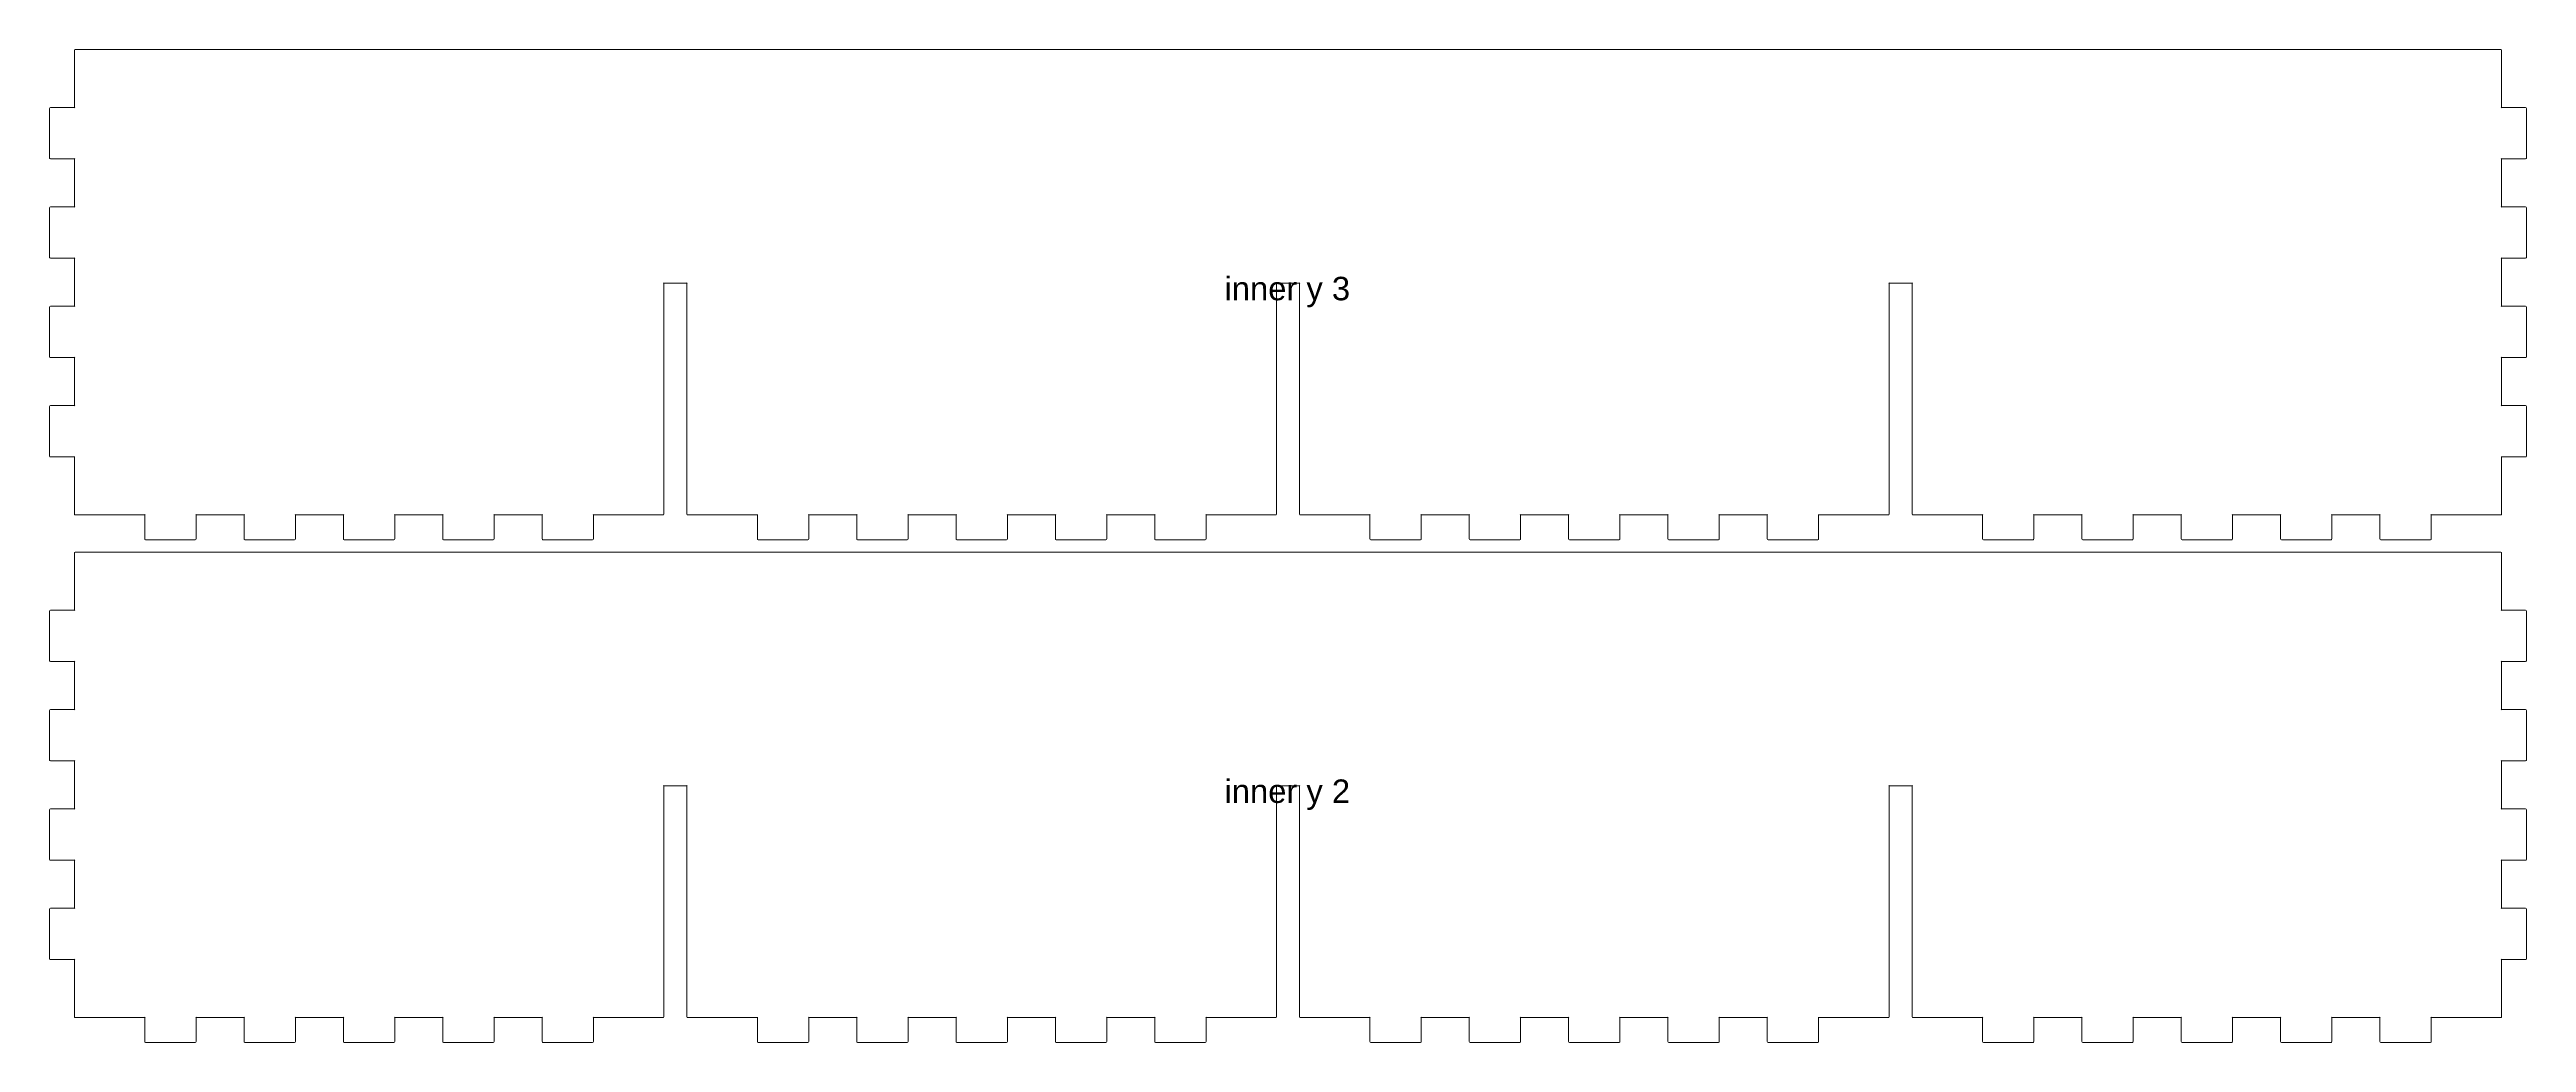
# Model space of a CAD drawing. Header units: millimetres. Extents: x 10 to 734, y 10 to 957.
# Drawn here: x 434.7 to 733.9, y 240.4 to 360.3 of the extents above; entities that cross this region are included whole.
import ezdxf

# ---------------------------------------------------------------- set-up
doc = ezdxf.new("R2010")
doc.units = ezdxf.units.MM
doc.header["$MEASUREMENT"] = 0
doc.layers.add('Layer 1', color=7, linetype='Continuous', lineweight=0)

# ---------------------------------------------------------------- blocks, each defined once
blk = doc.blocks.new('Block_12')
at = {"layer": 'Layer 1', "color": 18, "lineweight": 20, "true_color": 0x000000}
blk.add_open_spline([(437.8, 243.4), (437.8, 243.4), (446.2, 243.4), (446.2, 243.4), (446.3, 243.4), (446.2, 243.5), (446.2, 243.4), (446.2, 243.4), (446.2, 240.5), (446.2, 240.5), (446.2, 240.45), (446.24, 240.4), (446.3, 240.4), (446.3, 240.4), (452.3, 240.4), (452.3, 240.4), (452.35, 240.4), (452.4, 240.45), (452.4, 240.5), (452.4, 240.5), (452.4, 243.4), (452.4, 243.4), (452.4, 243.5), (452.3, 243.4), (452.4, 243.4), (452.4, 243.4), (458.2, 243.4), (458.2, 243.4), (458.3, 243.4), (458.2, 243.5), (458.2, 243.4), (458.2, 243.4), (458.2, 240.5), (458.2, 240.5), (458.2, 240.45), (458.24, 240.4), (458.3, 240.4), (458.3, 240.4), (464.3, 240.4), (464.3, 240.4), (464.35, 240.4), (464.4, 240.45), (464.4, 240.5), (464.4, 240.5), (464.4, 243.4), (464.4, 243.4), (464.4, 243.5), (464.3, 243.4), (464.4, 243.4), (464.4, 243.4), (470.2, 243.4), (470.2, 243.4), (470.3, 243.4), (470.2, 243.5), (470.2, 243.4), (470.2, 243.4), (470.2, 240.5), (470.2, 240.5), (470.2, 240.45), (470.24, 240.4), (470.3, 240.4), (470.3, 240.4), (476.3, 240.4), (476.3, 240.4), (476.35, 240.4), (476.4, 240.45), (476.4, 240.5), (476.4, 240.5), (476.4, 243.4), (476.4, 243.4), (476.4, 243.5), (476.3, 243.4), (476.4, 243.4), (476.4, 243.4), (482.2, 243.4), (482.2, 243.4), (482.3, 243.4), (482.2, 243.5), (482.2, 243.4), (482.2, 243.4), (482.2, 240.5), (482.2, 240.5), (482.2, 240.45), (482.24, 240.4), (482.3, 240.4), (482.3, 240.4), (488.3, 240.4), (488.3, 240.4), (488.35, 240.4), (488.4, 240.45), (488.4, 240.5), (488.4, 240.5), (488.4, 243.4), (488.4, 243.4), (488.4, 243.5), (488.3, 243.4), (488.4, 243.4), (488.4, 243.4), (494.2, 243.4), (494.2, 243.4), (494.3, 243.4), (494.2, 243.5), (494.2, 243.4), (494.2, 243.4), (494.2, 240.5), (494.2, 240.5), (494.2, 240.45), (494.24, 240.4), (494.3, 240.4), (494.3, 240.4), (500.3, 240.4), (500.3, 240.4), (500.35, 240.4), (500.4, 240.45), (500.4, 240.5), (500.4, 240.5), (500.4, 243.4), (500.4, 243.4), (500.4, 243.5), (500.3, 243.4), (500.4, 243.4), (500.4, 243.4), (508.8, 243.4), (508.8, 243.4), (508.85, 243.4), (508.9, 243.45), (508.9, 243.5), (508.9, 243.5), (508.9, 271.4), (508.9, 271.4), (508.9, 271.5), (508.8, 271.4), (508.9, 271.4), (508.9, 271.4), (511.7, 271.4), (511.7, 271.4), (511.8, 271.4), (511.7, 271.5), (511.7, 271.4), (511.7, 271.4), (511.7, 243.5), (511.7, 243.5), (511.7, 243.45), (511.74, 243.4), (511.8, 243.4), (511.8, 243.4), (520.2, 243.4), (520.2, 243.4), (520.3, 243.4), (520.2, 243.5), (520.2, 243.4), (520.2, 243.4), (520.2, 240.5), (520.2, 240.5), (520.2, 240.45), (520.24, 240.4), (520.3, 240.4), (520.3, 240.4), (526.3, 240.4), (526.3, 240.4), (526.35, 240.4), (526.4, 240.45), (526.4, 240.5), (526.4, 240.5), (526.4, 243.4), (526.4, 243.4), (526.4, 243.5), (526.3, 243.4), (526.4, 243.4), (526.4, 243.4), (532.2, 243.4), (532.2, 243.4), (532.3, 243.4), (532.2, 243.5), (532.2, 243.4), (532.2, 243.4), (532.2, 240.5), (532.2, 240.5), (532.2, 240.45), (532.24, 240.4), (532.3, 240.4), (532.3, 240.4), (538.3, 240.4), (538.3, 240.4), (538.35, 240.4), (538.4, 240.45), (538.4, 240.5), (538.4, 240.5), (538.4, 243.4), (538.4, 243.4), (538.4, 243.5), (538.3, 243.4), (538.4, 243.4), (538.4, 243.4), (544.2, 243.4), (544.2, 243.4), (544.3, 243.4), (544.2, 243.5), (544.2, 243.4), (544.2, 243.4), (544.2, 240.5), (544.2, 240.5), (544.2, 240.45), (544.24, 240.4), (544.3, 240.4), (544.3, 240.4), (550.3, 240.4), (550.3, 240.4), (550.35, 240.4), (550.4, 240.45), (550.4, 240.5), (550.4, 240.5), (550.4, 243.4), (550.4, 243.4), (550.4, 243.5), (550.3, 243.4), (550.4, 243.4), (550.4, 243.4), (556.2, 243.4), (556.2, 243.4), (556.3, 243.4), (556.2, 243.5), (556.2, 243.4), (556.2, 243.4), (556.2, 240.5), (556.2, 240.5), (556.2, 240.45), (556.24, 240.4), (556.3, 240.4), (556.3, 240.4), (562.3, 240.4), (562.3, 240.4), (562.35, 240.4), (562.4, 240.45), (562.4, 240.5), (562.4, 240.5), (562.4, 243.4), (562.4, 243.4), (562.4, 243.5), (562.3, 243.4), (562.4, 243.4), (562.4, 243.4), (568.2, 243.4), (568.2, 243.4), (568.3, 243.4), (568.2, 243.5), (568.2, 243.4), (568.2, 243.4), (568.2, 240.5), (568.2, 240.5), (568.2, 240.45), (568.24, 240.4), (568.3, 240.4), (568.3, 240.4), (574.3, 240.4), (574.3, 240.4), (574.35, 240.4), (574.4, 240.45), (574.4, 240.5), (574.4, 240.5), (574.4, 243.4), (574.4, 243.4), (574.4, 243.5), (574.3, 243.4), (574.4, 243.4), (574.4, 243.4), (582.8, 243.4), (582.8, 243.4), (582.85, 243.4), (582.9, 243.45), (582.9, 243.5), (582.9, 243.5), (582.9, 271.4), (582.9, 271.4), (582.9, 271.5), (582.8, 271.4), (582.9, 271.4), (582.9, 271.4), (585.7, 271.4), (585.7, 271.4), (585.8, 271.4), (585.7, 271.5), (585.7, 271.4), (585.7, 271.4), (585.7, 243.5), (585.7, 243.5), (585.7, 243.45), (585.74, 243.4), (585.8, 243.4), (585.8, 243.4), (594.2, 243.4), (594.2, 243.4), (594.3, 243.4), (594.2, 243.5), (594.2, 243.4), (594.2, 243.4), (594.2, 240.5), (594.2, 240.5), (594.2, 240.45), (594.24, 240.4), (594.3, 240.4), (594.3, 240.4), (600.3, 240.4), (600.3, 240.4), (600.35, 240.4), (600.4, 240.45), (600.4, 240.5), (600.4, 240.5), (600.4, 243.4), (600.4, 243.4), (600.4, 243.5), (600.3, 243.4), (600.4, 243.4), (600.4, 243.4), (606.2, 243.4), (606.2, 243.4), (606.3, 243.4), (606.2, 243.5), (606.2, 243.4), (606.2, 243.4), (606.2, 240.5), (606.2, 240.5), (606.2, 240.45), (606.24, 240.4), (606.3, 240.4), (606.3, 240.4), (612.3, 240.4), (612.3, 240.4), (612.35, 240.4), (612.4, 240.45), (612.4, 240.5), (612.4, 240.5), (612.4, 243.4), (612.4, 243.4), (612.4, 243.5), (612.3, 243.4), (612.4, 243.4), (612.4, 243.4), (618.2, 243.4), (618.2, 243.4), (618.3, 243.4), (618.2, 243.5), (618.2, 243.4), (618.2, 243.4), (618.2, 240.5), (618.2, 240.5), (618.2, 240.45), (618.24, 240.4), (618.3, 240.4), (618.3, 240.4), (624.3, 240.4), (624.3, 240.4), (624.35, 240.4), (624.4, 240.45), (624.4, 240.5), (624.4, 240.5), (624.4, 243.4), (624.4, 243.4), (624.4, 243.5), (624.3, 243.4), (624.4, 243.4), (624.4, 243.4), (630.2, 243.4), (630.2, 243.4), (630.3, 243.4), (630.2, 243.5), (630.2, 243.4), (630.2, 243.4), (630.2, 240.5), (630.2, 240.5), (630.2, 240.45), (630.24, 240.4), (630.3, 240.4), (630.3, 240.4), (636.3, 240.4), (636.3, 240.4), (636.35, 240.4), (636.4, 240.45), (636.4, 240.5), (636.4, 240.5), (636.4, 243.4), (636.4, 243.4), (636.4, 243.5), (636.3, 243.4), (636.4, 243.4), (636.4, 243.4), (642.2, 243.4), (642.2, 243.4), (642.3, 243.4), (642.2, 243.5), (642.2, 243.4), (642.2, 243.4), (642.2, 240.5), (642.2, 240.5), (642.2, 240.45), (642.24, 240.4), (642.3, 240.4), (642.3, 240.4), (648.3, 240.4), (648.3, 240.4), (648.35, 240.4), (648.4, 240.45), (648.4, 240.5), (648.4, 240.5), (648.4, 243.4), (648.4, 243.4), (648.4, 243.5), (648.3, 243.4), (648.4, 243.4), (648.4, 243.4), (656.8, 243.4), (656.8, 243.4), (656.85, 243.4), (656.9, 243.45), (656.9, 243.5), (656.9, 243.5), (656.9, 271.4), (656.9, 271.4), (656.9, 271.5), (656.8, 271.4), (656.9, 271.4), (656.9, 271.4), (659.7, 271.4), (659.7, 271.4), (659.8, 271.4), (659.7, 271.5), (659.7, 271.4), (659.7, 271.4), (659.7, 243.5), (659.7, 243.5), (659.7, 243.45), (659.74, 243.4), (659.8, 243.4), (659.8, 243.4), (668.2, 243.4), (668.2, 243.4), (668.3, 243.4), (668.2, 243.5), (668.2, 243.4), (668.2, 243.4), (668.2, 240.5), (668.2, 240.5), (668.2, 240.45), (668.24, 240.4), (668.3, 240.4), (668.3, 240.4), (674.3, 240.4), (674.3, 240.4), (674.35, 240.4), (674.4, 240.45), (674.4, 240.5), (674.4, 240.5), (674.4, 243.4), (674.4, 243.4), (674.4, 243.5), (674.3, 243.4), (674.4, 243.4), (674.4, 243.4), (680.2, 243.4), (680.2, 243.4), (680.3, 243.4), (680.2, 243.5), (680.2, 243.4), (680.2, 243.4), (680.2, 240.5), (680.2, 240.5), (680.2, 240.45), (680.24, 240.4), (680.3, 240.4), (680.3, 240.4), (686.3, 240.4), (686.3, 240.4), (686.35, 240.4), (686.4, 240.45), (686.4, 240.5), (686.4, 240.5), (686.4, 243.4), (686.4, 243.4), (686.4, 243.5), (686.3, 243.4), (686.4, 243.4), (686.4, 243.4), (692.2, 243.4), (692.2, 243.4), (692.3, 243.4), (692.2, 243.5), (692.2, 243.4), (692.2, 243.4), (692.2, 240.5), (692.2, 240.5), (692.2, 240.45), (692.24, 240.4), (692.3, 240.4), (692.3, 240.4), (698.3, 240.4), (698.3, 240.4), (698.35, 240.4), (698.4, 240.45), (698.4, 240.5), (698.4, 240.5), (698.4, 243.4), (698.4, 243.4), (698.4, 243.5), (698.3, 243.4), (698.4, 243.4), (698.4, 243.4), (704.2, 243.4), (704.2, 243.4), (704.3, 243.4), (704.2, 243.5), (704.2, 243.4), (704.2, 243.4), (704.2, 240.5), (704.2, 240.5), (704.2, 240.45), (704.24, 240.4), (704.3, 240.4), (704.3, 240.4), (710.3, 240.4), (710.3, 240.4), (710.35, 240.4), (710.4, 240.45), (710.4, 240.5), (710.4, 240.5), (710.4, 243.4), (710.4, 243.4), (710.4, 243.5), (710.3, 243.4), (710.4, 243.4), (710.4, 243.4), (716.2, 243.4), (716.2, 243.4), (716.3, 243.4), (716.2, 243.5), (716.2, 243.4), (716.2, 243.4), (716.2, 240.5), (716.2, 240.5), (716.2, 240.45), (716.24, 240.4), (716.3, 240.4), (716.3, 240.4), (722.3, 240.4), (722.3, 240.4), (722.35, 240.4), (722.4, 240.45), (722.4, 240.5), (722.4, 240.5), (722.4, 243.4), (722.4, 243.4), (722.4, 243.5), (722.3, 243.4), (722.4, 243.4), (722.4, 243.4), (730.8, 243.4), (730.8, 243.4), (730.85, 243.4), (730.9, 243.45), (730.9, 243.5), (730.9, 243.5), (730.9, 250.4), (730.9, 250.4), (730.9, 250.5), (730.8, 250.4), (730.9, 250.4), (730.9, 250.4), (733.8, 250.4), (733.8, 250.4), (733.85, 250.4), (733.9, 250.45), (733.9, 250.5), (733.9, 250.5), (733.9, 256.5), (733.9, 256.5), (733.9, 256.55), (733.85, 256.6), (733.8, 256.6), (733.8, 256.6), (730.9, 256.6), (730.9, 256.6), (730.8, 256.6), (730.9, 256.5), (730.9, 256.6), (730.9, 256.6), (730.9, 262.4), (730.9, 262.4), (730.9, 262.5), (730.8, 262.4), (730.9, 262.4), (730.9, 262.4), (733.8, 262.4), (733.8, 262.4), (733.85, 262.4), (733.9, 262.45), (733.9, 262.5), (733.9, 262.5), (733.9, 268.5), (733.9, 268.5), (733.9, 268.55), (733.85, 268.6), (733.8, 268.6), (733.8, 268.6), (730.9, 268.6), (730.9, 268.6), (730.8, 268.6), (730.9, 268.5), (730.9, 268.6), (730.9, 268.6), (730.9, 274.4), (730.9, 274.4), (730.9, 274.5), (730.8, 274.4), (730.9, 274.4), (730.9, 274.4), (733.8, 274.4), (733.8, 274.4), (733.85, 274.4), (733.9, 274.45), (733.9, 274.5), (733.9, 274.5), (733.9, 280.5), (733.9, 280.5), (733.9, 280.55), (733.85, 280.6), (733.8, 280.6), (733.8, 280.6), (730.9, 280.6), (730.9, 280.6), (730.8, 280.6), (730.9, 280.5), (730.9, 280.6), (730.9, 280.6), (730.9, 286.4), (730.9, 286.4), (730.9, 286.5), (730.8, 286.4), (730.9, 286.4), (730.9, 286.4), (733.8, 286.4), (733.8, 286.4), (733.85, 286.4), (733.9, 286.45), (733.9, 286.5), (733.9, 286.5), (733.9, 292.5), (733.9, 292.5), (733.9, 292.55), (733.85, 292.6), (733.8, 292.6), (733.8, 292.6), (730.9, 292.6), (730.9, 292.6), (730.8, 292.6), (730.9, 292.5), (730.9, 292.6), (730.9, 292.6), (730.9, 299.5), (730.9, 299.5), (730.9, 299.55), (730.85, 299.6), (730.8, 299.6), (730.8, 299.6), (437.8, 299.6), (437.8, 299.6), (437.74, 299.6), (437.7, 299.55), (437.7, 299.5), (437.7, 299.5), (437.7, 292.6), (437.7, 292.6), (437.7, 292.5), (437.8, 292.6), (437.7, 292.6), (437.7, 292.6), (434.8, 292.6), (434.8, 292.6), (434.74, 292.6), (434.7, 292.55), (434.7, 292.5), (434.7, 292.5), (434.7, 286.5), (434.7, 286.5), (434.7, 286.45), (434.74, 286.4), (434.8, 286.4), (434.8, 286.4), (437.7, 286.4), (437.7, 286.4), (437.8, 286.4), (437.7, 286.5), (437.7, 286.4), (437.7, 286.4), (437.7, 280.6), (437.7, 280.6), (437.7, 280.5), (437.8, 280.6), (437.7, 280.6), (437.7, 280.6), (434.8, 280.6), (434.8, 280.6), (434.74, 280.6), (434.7, 280.55), (434.7, 280.5), (434.7, 280.5), (434.7, 274.5), (434.7, 274.5), (434.7, 274.45), (434.74, 274.4), (434.8, 274.4), (434.8, 274.4), (437.7, 274.4), (437.7, 274.4), (437.8, 274.4), (437.7, 274.5), (437.7, 274.4), (437.7, 274.4), (437.7, 268.6), (437.7, 268.6), (437.7, 268.5), (437.8, 268.6), (437.7, 268.6), (437.7, 268.6), (434.8, 268.6), (434.8, 268.6), (434.74, 268.6), (434.7, 268.55), (434.7, 268.5), (434.7, 268.5), (434.7, 262.5), (434.7, 262.5), (434.7, 262.45), (434.74, 262.4), (434.8, 262.4), (434.8, 262.4), (437.7, 262.4), (437.7, 262.4), (437.8, 262.4), (437.7, 262.5), (437.7, 262.4), (437.7, 262.4), (437.7, 256.6), (437.7, 256.6), (437.7, 256.5), (437.8, 256.6), (437.7, 256.6), (437.7, 256.6), (434.8, 256.6), (434.8, 256.6), (434.74, 256.6), (434.7, 256.55), (434.7, 256.5), (434.7, 256.5), (434.7, 250.5), (434.7, 250.5), (434.7, 250.45), (434.74, 250.4), (434.8, 250.4), (434.8, 250.4), (437.7, 250.4), (437.7, 250.4), (437.8, 250.4), (437.7, 250.5), (437.7, 250.4), (437.7, 250.4), (437.7, 243.5), (437.7, 243.5), (437.7, 243.45), (437.74, 243.4), (437.8, 243.4)], degree=3, knots=[0, 0, 0, 0, 1, 1, 1, 2, 2, 2, 3, 3, 3, 4, 4, 4, 5, 5, 5, 6, 6, 6, 7, 7, 7, 8, 8, 8, 9, 9, 9, 10, 10, 10, 11, 11, 11, 12, 12, 12, 13, 13, 13, 14, 14, 14, 15, 15, 15, 16, 16, 16, 17, 17, 17, 18, 18, 18, 19, 19, 19, 20, 20, 20, 21, 21, 21, 22, 22, 22, 23, 23, 23, 24, 24, 24, 25, 25, 25, 26, 26, 26, 27, 27, 27, 28, 28, 28, 29, 29, 29, 30, 30, 30, 31, 31, 31, 32, 32, 32, 33, 33, 33, 34, 34, 34, 35, 35, 35, 36, 36, 36, 37, 37, 37, 38, 38, 38, 39, 39, 39, 40, 40, 40, 41, 41, 41, 42, 42, 42, 43, 43, 43, 44, 44, 44, 45, 45, 45, 46, 46, 46, 47, 47, 47, 48, 48, 48, 49, 49, 49, 50, 50, 50, 51, 51, 51, 52, 52, 52, 53, 53, 53, 54, 54, 54, 55, 55, 55, 56, 56, 56, 57, 57, 57, 58, 58, 58, 59, 59, 59, 60, 60, 60, 61, 61, 61, 62, 62, 62, 63, 63, 63, 64, 64, 64, 65, 65, 65, 66, 66, 66, 67, 67, 67, 68, 68, 68, 69, 69, 69, 70, 70, 70, 71, 71, 71, 72, 72, 72, 73, 73, 73, 74, 74, 74, 75, 75, 75, 76, 76, 76, 77, 77, 77, 78, 78, 78, 79, 79, 79, 80, 80, 80, 81, 81, 81, 82, 82, 82, 83, 83, 83, 84, 84, 84, 85, 85, 85, 86, 86, 86, 87, 87, 87, 88, 88, 88, 89, 89, 89, 90, 90, 90, 91, 91, 91, 92, 92, 92, 93, 93, 93, 94, 94, 94, 95, 95, 95, 96, 96, 96, 97, 97, 97, 98, 98, 98, 99, 99, 99, 100, 100, 100, 101, 101, 101, 102, 102, 102, 103, 103, 103, 104, 104, 104, 105, 105, 105, 106, 106, 106, 107, 107, 107, 108, 108, 108, 109, 109, 109, 110, 110, 110, 111, 111, 111, 112, 112, 112, 113, 113, 113, 114, 114, 114, 115, 115, 115, 116, 116, 116, 117, 117, 117, 118, 118, 118, 119, 119, 119, 120, 120, 120, 121, 121, 121, 122, 122, 122, 123, 123, 123, 124, 124, 124, 125, 125, 125, 126, 126, 126, 127, 127, 127, 128, 128, 128, 129, 129, 129, 130, 130, 130, 131, 131, 131, 132, 132, 132, 133, 133, 133, 134, 134, 134, 135, 135, 135, 136, 136, 136, 137, 137, 137, 138, 138, 138, 139, 139, 139, 140, 140, 140, 141, 141, 141, 142, 142, 142, 143, 143, 143, 144, 144, 144, 145, 145, 145, 146, 146, 146, 147, 147, 147, 148, 148, 148, 149, 149, 149, 150, 150, 150, 151, 151, 151, 152, 152, 152, 153, 153, 153, 154, 154, 154, 155, 155, 155, 156, 156, 156, 157, 157, 157, 158, 158, 158, 159, 159, 159, 160, 160, 160, 161, 161, 161, 162, 162, 162, 163, 163, 163, 164, 164, 164, 165, 165, 165, 166, 166, 166, 167, 167, 167, 168, 168, 168, 169, 169, 169, 170, 170, 170, 171, 171, 171, 172, 172, 172, 173, 173, 173, 174, 174, 174, 175, 175, 175, 176, 176, 176, 177, 177, 177, 178, 178, 178, 179, 179, 179, 180, 180, 180, 181, 181, 181, 182, 182, 182, 183, 183, 183, 184, 184, 184, 185, 185, 185, 186, 186, 186, 187, 187, 187, 188, 188, 188, 189, 189, 189, 190, 190, 190, 191, 191, 191, 192, 192, 192, 193, 193, 193, 194, 194, 194, 195, 195, 195, 196, 196, 196, 197, 197, 197, 198, 198, 198, 199, 199, 199, 200, 200, 200, 201, 201, 201, 202, 202, 202, 203, 203, 203, 204, 204, 204, 205, 205, 205, 206, 206, 206, 207, 207, 207, 208, 208, 208, 209, 209, 209, 210, 210, 210, 211, 211, 211, 212, 212, 212, 213, 213, 213, 214, 214, 214, 215, 215, 215, 216, 216, 216, 217, 217, 217, 218, 218, 218, 219, 219, 219, 220, 220, 220, 221, 221, 221, 222, 222, 222, 223, 223, 223, 224, 224, 224, 225, 225, 225, 226, 226, 226, 227, 227, 227, 228, 228, 228, 229, 229, 229, 230, 230, 230, 231, 231, 231, 232, 232, 232, 233, 233, 233, 234, 234, 234, 235, 235, 235, 236, 236, 236, 237, 237, 237, 238, 238, 238, 239, 239, 239, 240, 240, 240, 241, 241, 241, 242, 242, 242, 243, 243, 243, 244, 244, 244, 245, 245, 245, 246, 246, 246, 247, 247, 247, 248, 248, 248, 249, 249, 249, 250, 250, 250, 251, 251, 251, 252, 252, 252, 253, 253, 253, 254, 254, 254, 255, 255, 255, 256, 256, 256, 256], dxfattribs=at)
at = {"layer": 'Layer 1', "insert": (576.63, 268.47), "char_height": 0.2, "attachment_point": 7}
blk.add_mtext('\\C1;\\c255;\\FArial|b0|i0|c1;\\H2.832000;\\W1.000000;inner y 2', dxfattribs=at)
blk = doc.blocks.new('Block_13')
at = {"layer": 'Layer 1', "color": 18, "lineweight": 20, "true_color": 0x000000}
blk.add_open_spline([(437.8, 304.1), (437.8, 304.1), (446.2, 304.1), (446.2, 304.1), (446.3, 304.1), (446.2, 304.2), (446.2, 304.1), (446.2, 304.1), (446.2, 301.2), (446.2, 301.2), (446.2, 301.15), (446.24, 301.1), (446.3, 301.1), (446.3, 301.1), (452.3, 301.1), (452.3, 301.1), (452.35, 301.1), (452.4, 301.15), (452.4, 301.2), (452.4, 301.2), (452.4, 304.1), (452.4, 304.1), (452.4, 304.2), (452.3, 304.1), (452.4, 304.1), (452.4, 304.1), (458.2, 304.1), (458.2, 304.1), (458.3, 304.1), (458.2, 304.2), (458.2, 304.1), (458.2, 304.1), (458.2, 301.2), (458.2, 301.2), (458.2, 301.15), (458.24, 301.1), (458.3, 301.1), (458.3, 301.1), (464.3, 301.1), (464.3, 301.1), (464.35, 301.1), (464.4, 301.15), (464.4, 301.2), (464.4, 301.2), (464.4, 304.1), (464.4, 304.1), (464.4, 304.2), (464.3, 304.1), (464.4, 304.1), (464.4, 304.1), (470.2, 304.1), (470.2, 304.1), (470.3, 304.1), (470.2, 304.2), (470.2, 304.1), (470.2, 304.1), (470.2, 301.2), (470.2, 301.2), (470.2, 301.15), (470.24, 301.1), (470.3, 301.1), (470.3, 301.1), (476.3, 301.1), (476.3, 301.1), (476.35, 301.1), (476.4, 301.15), (476.4, 301.2), (476.4, 301.2), (476.4, 304.1), (476.4, 304.1), (476.4, 304.2), (476.3, 304.1), (476.4, 304.1), (476.4, 304.1), (482.2, 304.1), (482.2, 304.1), (482.3, 304.1), (482.2, 304.2), (482.2, 304.1), (482.2, 304.1), (482.2, 301.2), (482.2, 301.2), (482.2, 301.15), (482.24, 301.1), (482.3, 301.1), (482.3, 301.1), (488.3, 301.1), (488.3, 301.1), (488.35, 301.1), (488.4, 301.15), (488.4, 301.2), (488.4, 301.2), (488.4, 304.1), (488.4, 304.1), (488.4, 304.2), (488.3, 304.1), (488.4, 304.1), (488.4, 304.1), (494.2, 304.1), (494.2, 304.1), (494.3, 304.1), (494.2, 304.2), (494.2, 304.1), (494.2, 304.1), (494.2, 301.2), (494.2, 301.2), (494.2, 301.15), (494.24, 301.1), (494.3, 301.1), (494.3, 301.1), (500.3, 301.1), (500.3, 301.1), (500.35, 301.1), (500.4, 301.15), (500.4, 301.2), (500.4, 301.2), (500.4, 304.1), (500.4, 304.1), (500.4, 304.2), (500.3, 304.1), (500.4, 304.1), (500.4, 304.1), (508.8, 304.1), (508.8, 304.1), (508.85, 304.1), (508.9, 304.15), (508.9, 304.2), (508.9, 304.2), (508.9, 332.1), (508.9, 332.1), (508.9, 332.2), (508.8, 332.1), (508.9, 332.1), (508.9, 332.1), (511.7, 332.1), (511.7, 332.1), (511.8, 332.1), (511.7, 332.2), (511.7, 332.1), (511.7, 332.1), (511.7, 304.2), (511.7, 304.2), (511.7, 304.15), (511.74, 304.1), (511.8, 304.1), (511.8, 304.1), (520.2, 304.1), (520.2, 304.1), (520.3, 304.1), (520.2, 304.2), (520.2, 304.1), (520.2, 304.1), (520.2, 301.2), (520.2, 301.2), (520.2, 301.15), (520.24, 301.1), (520.3, 301.1), (520.3, 301.1), (526.3, 301.1), (526.3, 301.1), (526.35, 301.1), (526.4, 301.15), (526.4, 301.2), (526.4, 301.2), (526.4, 304.1), (526.4, 304.1), (526.4, 304.2), (526.3, 304.1), (526.4, 304.1), (526.4, 304.1), (532.2, 304.1), (532.2, 304.1), (532.3, 304.1), (532.2, 304.2), (532.2, 304.1), (532.2, 304.1), (532.2, 301.2), (532.2, 301.2), (532.2, 301.15), (532.24, 301.1), (532.3, 301.1), (532.3, 301.1), (538.3, 301.1), (538.3, 301.1), (538.35, 301.1), (538.4, 301.15), (538.4, 301.2), (538.4, 301.2), (538.4, 304.1), (538.4, 304.1), (538.4, 304.2), (538.3, 304.1), (538.4, 304.1), (538.4, 304.1), (544.2, 304.1), (544.2, 304.1), (544.3, 304.1), (544.2, 304.2), (544.2, 304.1), (544.2, 304.1), (544.2, 301.2), (544.2, 301.2), (544.2, 301.15), (544.24, 301.1), (544.3, 301.1), (544.3, 301.1), (550.3, 301.1), (550.3, 301.1), (550.35, 301.1), (550.4, 301.15), (550.4, 301.2), (550.4, 301.2), (550.4, 304.1), (550.4, 304.1), (550.4, 304.2), (550.3, 304.1), (550.4, 304.1), (550.4, 304.1), (556.2, 304.1), (556.2, 304.1), (556.3, 304.1), (556.2, 304.2), (556.2, 304.1), (556.2, 304.1), (556.2, 301.2), (556.2, 301.2), (556.2, 301.15), (556.24, 301.1), (556.3, 301.1), (556.3, 301.1), (562.3, 301.1), (562.3, 301.1), (562.35, 301.1), (562.4, 301.15), (562.4, 301.2), (562.4, 301.2), (562.4, 304.1), (562.4, 304.1), (562.4, 304.2), (562.3, 304.1), (562.4, 304.1), (562.4, 304.1), (568.2, 304.1), (568.2, 304.1), (568.3, 304.1), (568.2, 304.2), (568.2, 304.1), (568.2, 304.1), (568.2, 301.2), (568.2, 301.2), (568.2, 301.15), (568.24, 301.1), (568.3, 301.1), (568.3, 301.1), (574.3, 301.1), (574.3, 301.1), (574.35, 301.1), (574.4, 301.15), (574.4, 301.2), (574.4, 301.2), (574.4, 304.1), (574.4, 304.1), (574.4, 304.2), (574.3, 304.1), (574.4, 304.1), (574.4, 304.1), (582.8, 304.1), (582.8, 304.1), (582.85, 304.1), (582.9, 304.15), (582.9, 304.2), (582.9, 304.2), (582.9, 332.1), (582.9, 332.1), (582.9, 332.2), (582.8, 332.1), (582.9, 332.1), (582.9, 332.1), (585.7, 332.1), (585.7, 332.1), (585.8, 332.1), (585.7, 332.2), (585.7, 332.1), (585.7, 332.1), (585.7, 304.2), (585.7, 304.2), (585.7, 304.15), (585.74, 304.1), (585.8, 304.1), (585.8, 304.1), (594.2, 304.1), (594.2, 304.1), (594.3, 304.1), (594.2, 304.2), (594.2, 304.1), (594.2, 304.1), (594.2, 301.2), (594.2, 301.2), (594.2, 301.15), (594.24, 301.1), (594.3, 301.1), (594.3, 301.1), (600.3, 301.1), (600.3, 301.1), (600.35, 301.1), (600.4, 301.15), (600.4, 301.2), (600.4, 301.2), (600.4, 304.1), (600.4, 304.1), (600.4, 304.2), (600.3, 304.1), (600.4, 304.1), (600.4, 304.1), (606.2, 304.1), (606.2, 304.1), (606.3, 304.1), (606.2, 304.2), (606.2, 304.1), (606.2, 304.1), (606.2, 301.2), (606.2, 301.2), (606.2, 301.15), (606.24, 301.1), (606.3, 301.1), (606.3, 301.1), (612.3, 301.1), (612.3, 301.1), (612.35, 301.1), (612.4, 301.15), (612.4, 301.2), (612.4, 301.2), (612.4, 304.1), (612.4, 304.1), (612.4, 304.2), (612.3, 304.1), (612.4, 304.1), (612.4, 304.1), (618.2, 304.1), (618.2, 304.1), (618.3, 304.1), (618.2, 304.2), (618.2, 304.1), (618.2, 304.1), (618.2, 301.2), (618.2, 301.2), (618.2, 301.15), (618.24, 301.1), (618.3, 301.1), (618.3, 301.1), (624.3, 301.1), (624.3, 301.1), (624.35, 301.1), (624.4, 301.15), (624.4, 301.2), (624.4, 301.2), (624.4, 304.1), (624.4, 304.1), (624.4, 304.2), (624.3, 304.1), (624.4, 304.1), (624.4, 304.1), (630.2, 304.1), (630.2, 304.1), (630.3, 304.1), (630.2, 304.2), (630.2, 304.1), (630.2, 304.1), (630.2, 301.2), (630.2, 301.2), (630.2, 301.15), (630.24, 301.1), (630.3, 301.1), (630.3, 301.1), (636.3, 301.1), (636.3, 301.1), (636.35, 301.1), (636.4, 301.15), (636.4, 301.2), (636.4, 301.2), (636.4, 304.1), (636.4, 304.1), (636.4, 304.2), (636.3, 304.1), (636.4, 304.1), (636.4, 304.1), (642.2, 304.1), (642.2, 304.1), (642.3, 304.1), (642.2, 304.2), (642.2, 304.1), (642.2, 304.1), (642.2, 301.2), (642.2, 301.2), (642.2, 301.15), (642.24, 301.1), (642.3, 301.1), (642.3, 301.1), (648.3, 301.1), (648.3, 301.1), (648.35, 301.1), (648.4, 301.15), (648.4, 301.2), (648.4, 301.2), (648.4, 304.1), (648.4, 304.1), (648.4, 304.2), (648.3, 304.1), (648.4, 304.1), (648.4, 304.1), (656.8, 304.1), (656.8, 304.1), (656.85, 304.1), (656.9, 304.15), (656.9, 304.2), (656.9, 304.2), (656.9, 332.1), (656.9, 332.1), (656.9, 332.2), (656.8, 332.1), (656.9, 332.1), (656.9, 332.1), (659.7, 332.1), (659.7, 332.1), (659.8, 332.1), (659.7, 332.2), (659.7, 332.1), (659.7, 332.1), (659.7, 304.2), (659.7, 304.2), (659.7, 304.15), (659.74, 304.1), (659.8, 304.1), (659.8, 304.1), (668.2, 304.1), (668.2, 304.1), (668.3, 304.1), (668.2, 304.2), (668.2, 304.1), (668.2, 304.1), (668.2, 301.2), (668.2, 301.2), (668.2, 301.15), (668.24, 301.1), (668.3, 301.1), (668.3, 301.1), (674.3, 301.1), (674.3, 301.1), (674.35, 301.1), (674.4, 301.15), (674.4, 301.2), (674.4, 301.2), (674.4, 304.1), (674.4, 304.1), (674.4, 304.2), (674.3, 304.1), (674.4, 304.1), (674.4, 304.1), (680.2, 304.1), (680.2, 304.1), (680.3, 304.1), (680.2, 304.2), (680.2, 304.1), (680.2, 304.1), (680.2, 301.2), (680.2, 301.2), (680.2, 301.15), (680.24, 301.1), (680.3, 301.1), (680.3, 301.1), (686.3, 301.1), (686.3, 301.1), (686.35, 301.1), (686.4, 301.15), (686.4, 301.2), (686.4, 301.2), (686.4, 304.1), (686.4, 304.1), (686.4, 304.2), (686.3, 304.1), (686.4, 304.1), (686.4, 304.1), (692.2, 304.1), (692.2, 304.1), (692.3, 304.1), (692.2, 304.2), (692.2, 304.1), (692.2, 304.1), (692.2, 301.2), (692.2, 301.2), (692.2, 301.15), (692.24, 301.1), (692.3, 301.1), (692.3, 301.1), (698.3, 301.1), (698.3, 301.1), (698.35, 301.1), (698.4, 301.15), (698.4, 301.2), (698.4, 301.2), (698.4, 304.1), (698.4, 304.1), (698.4, 304.2), (698.3, 304.1), (698.4, 304.1), (698.4, 304.1), (704.2, 304.1), (704.2, 304.1), (704.3, 304.1), (704.2, 304.2), (704.2, 304.1), (704.2, 304.1), (704.2, 301.2), (704.2, 301.2), (704.2, 301.15), (704.24, 301.1), (704.3, 301.1), (704.3, 301.1), (710.3, 301.1), (710.3, 301.1), (710.35, 301.1), (710.4, 301.15), (710.4, 301.2), (710.4, 301.2), (710.4, 304.1), (710.4, 304.1), (710.4, 304.2), (710.3, 304.1), (710.4, 304.1), (710.4, 304.1), (716.2, 304.1), (716.2, 304.1), (716.3, 304.1), (716.2, 304.2), (716.2, 304.1), (716.2, 304.1), (716.2, 301.2), (716.2, 301.2), (716.2, 301.15), (716.24, 301.1), (716.3, 301.1), (716.3, 301.1), (722.3, 301.1), (722.3, 301.1), (722.35, 301.1), (722.4, 301.15), (722.4, 301.2), (722.4, 301.2), (722.4, 304.1), (722.4, 304.1), (722.4, 304.2), (722.3, 304.1), (722.4, 304.1), (722.4, 304.1), (730.8, 304.1), (730.8, 304.1), (730.85, 304.1), (730.9, 304.15), (730.9, 304.2), (730.9, 304.2), (730.9, 311.1), (730.9, 311.1), (730.9, 311.2), (730.8, 311.1), (730.9, 311.1), (730.9, 311.1), (733.8, 311.1), (733.8, 311.1), (733.85, 311.1), (733.9, 311.15), (733.9, 311.2), (733.9, 311.2), (733.9, 317.2), (733.9, 317.2), (733.9, 317.26), (733.85, 317.3), (733.8, 317.3), (733.8, 317.3), (730.9, 317.3), (730.9, 317.3), (730.8, 317.3), (730.9, 317.2), (730.9, 317.3), (730.9, 317.3), (730.9, 323.1), (730.9, 323.1), (730.9, 323.2), (730.8, 323.1), (730.9, 323.1), (730.9, 323.1), (733.8, 323.1), (733.8, 323.1), (733.85, 323.1), (733.9, 323.15), (733.9, 323.2), (733.9, 323.2), (733.9, 329.2), (733.9, 329.2), (733.9, 329.26), (733.85, 329.3), (733.8, 329.3), (733.8, 329.3), (730.9, 329.3), (730.9, 329.3), (730.8, 329.3), (730.9, 329.2), (730.9, 329.3), (730.9, 329.3), (730.9, 335.1), (730.9, 335.1), (730.9, 335.2), (730.8, 335.1), (730.9, 335.1), (730.9, 335.1), (733.8, 335.1), (733.8, 335.1), (733.85, 335.1), (733.9, 335.15), (733.9, 335.2), (733.9, 335.2), (733.9, 341.2), (733.9, 341.2), (733.9, 341.26), (733.85, 341.3), (733.8, 341.3), (733.8, 341.3), (730.9, 341.3), (730.9, 341.3), (730.8, 341.3), (730.9, 341.2), (730.9, 341.3), (730.9, 341.3), (730.9, 347.1), (730.9, 347.1), (730.9, 347.2), (730.8, 347.1), (730.9, 347.1), (730.9, 347.1), (733.8, 347.1), (733.8, 347.1), (733.85, 347.1), (733.9, 347.15), (733.9, 347.2), (733.9, 347.2), (733.9, 353.2), (733.9, 353.2), (733.9, 353.26), (733.85, 353.3), (733.8, 353.3), (733.8, 353.3), (730.9, 353.3), (730.9, 353.3), (730.8, 353.3), (730.9, 353.2), (730.9, 353.3), (730.9, 353.3), (730.9, 360.2), (730.9, 360.2), (730.9, 360.25), (730.85, 360.3), (730.8, 360.3), (730.8, 360.3), (437.8, 360.3), (437.8, 360.3), (437.74, 360.3), (437.7, 360.25), (437.7, 360.2), (437.7, 360.2), (437.7, 353.3), (437.7, 353.3), (437.7, 353.2), (437.8, 353.3), (437.7, 353.3), (437.7, 353.3), (434.8, 353.3), (434.8, 353.3), (434.74, 353.3), (434.7, 353.26), (434.7, 353.2), (434.7, 353.2), (434.7, 347.2), (434.7, 347.2), (434.7, 347.15), (434.74, 347.1), (434.8, 347.1), (434.8, 347.1), (437.7, 347.1), (437.7, 347.1), (437.8, 347.1), (437.7, 347.2), (437.7, 347.1), (437.7, 347.1), (437.7, 341.3), (437.7, 341.3), (437.7, 341.2), (437.8, 341.3), (437.7, 341.3), (437.7, 341.3), (434.8, 341.3), (434.8, 341.3), (434.74, 341.3), (434.7, 341.26), (434.7, 341.2), (434.7, 341.2), (434.7, 335.2), (434.7, 335.2), (434.7, 335.15), (434.74, 335.1), (434.8, 335.1), (434.8, 335.1), (437.7, 335.1), (437.7, 335.1), (437.8, 335.1), (437.7, 335.2), (437.7, 335.1), (437.7, 335.1), (437.7, 329.3), (437.7, 329.3), (437.7, 329.2), (437.8, 329.3), (437.7, 329.3), (437.7, 329.3), (434.8, 329.3), (434.8, 329.3), (434.74, 329.3), (434.7, 329.26), (434.7, 329.2), (434.7, 329.2), (434.7, 323.2), (434.7, 323.2), (434.7, 323.15), (434.74, 323.1), (434.8, 323.1), (434.8, 323.1), (437.7, 323.1), (437.7, 323.1), (437.8, 323.1), (437.7, 323.2), (437.7, 323.1), (437.7, 323.1), (437.7, 317.3), (437.7, 317.3), (437.7, 317.2), (437.8, 317.3), (437.7, 317.3), (437.7, 317.3), (434.8, 317.3), (434.8, 317.3), (434.74, 317.3), (434.7, 317.26), (434.7, 317.2), (434.7, 317.2), (434.7, 311.2), (434.7, 311.2), (434.7, 311.15), (434.74, 311.1), (434.8, 311.1), (434.8, 311.1), (437.7, 311.1), (437.7, 311.1), (437.8, 311.1), (437.7, 311.2), (437.7, 311.1), (437.7, 311.1), (437.7, 304.2), (437.7, 304.2), (437.7, 304.15), (437.74, 304.1), (437.8, 304.1)], degree=3, knots=[0, 0, 0, 0, 1, 1, 1, 2, 2, 2, 3, 3, 3, 4, 4, 4, 5, 5, 5, 6, 6, 6, 7, 7, 7, 8, 8, 8, 9, 9, 9, 10, 10, 10, 11, 11, 11, 12, 12, 12, 13, 13, 13, 14, 14, 14, 15, 15, 15, 16, 16, 16, 17, 17, 17, 18, 18, 18, 19, 19, 19, 20, 20, 20, 21, 21, 21, 22, 22, 22, 23, 23, 23, 24, 24, 24, 25, 25, 25, 26, 26, 26, 27, 27, 27, 28, 28, 28, 29, 29, 29, 30, 30, 30, 31, 31, 31, 32, 32, 32, 33, 33, 33, 34, 34, 34, 35, 35, 35, 36, 36, 36, 37, 37, 37, 38, 38, 38, 39, 39, 39, 40, 40, 40, 41, 41, 41, 42, 42, 42, 43, 43, 43, 44, 44, 44, 45, 45, 45, 46, 46, 46, 47, 47, 47, 48, 48, 48, 49, 49, 49, 50, 50, 50, 51, 51, 51, 52, 52, 52, 53, 53, 53, 54, 54, 54, 55, 55, 55, 56, 56, 56, 57, 57, 57, 58, 58, 58, 59, 59, 59, 60, 60, 60, 61, 61, 61, 62, 62, 62, 63, 63, 63, 64, 64, 64, 65, 65, 65, 66, 66, 66, 67, 67, 67, 68, 68, 68, 69, 69, 69, 70, 70, 70, 71, 71, 71, 72, 72, 72, 73, 73, 73, 74, 74, 74, 75, 75, 75, 76, 76, 76, 77, 77, 77, 78, 78, 78, 79, 79, 79, 80, 80, 80, 81, 81, 81, 82, 82, 82, 83, 83, 83, 84, 84, 84, 85, 85, 85, 86, 86, 86, 87, 87, 87, 88, 88, 88, 89, 89, 89, 90, 90, 90, 91, 91, 91, 92, 92, 92, 93, 93, 93, 94, 94, 94, 95, 95, 95, 96, 96, 96, 97, 97, 97, 98, 98, 98, 99, 99, 99, 100, 100, 100, 101, 101, 101, 102, 102, 102, 103, 103, 103, 104, 104, 104, 105, 105, 105, 106, 106, 106, 107, 107, 107, 108, 108, 108, 109, 109, 109, 110, 110, 110, 111, 111, 111, 112, 112, 112, 113, 113, 113, 114, 114, 114, 115, 115, 115, 116, 116, 116, 117, 117, 117, 118, 118, 118, 119, 119, 119, 120, 120, 120, 121, 121, 121, 122, 122, 122, 123, 123, 123, 124, 124, 124, 125, 125, 125, 126, 126, 126, 127, 127, 127, 128, 128, 128, 129, 129, 129, 130, 130, 130, 131, 131, 131, 132, 132, 132, 133, 133, 133, 134, 134, 134, 135, 135, 135, 136, 136, 136, 137, 137, 137, 138, 138, 138, 139, 139, 139, 140, 140, 140, 141, 141, 141, 142, 142, 142, 143, 143, 143, 144, 144, 144, 145, 145, 145, 146, 146, 146, 147, 147, 147, 148, 148, 148, 149, 149, 149, 150, 150, 150, 151, 151, 151, 152, 152, 152, 153, 153, 153, 154, 154, 154, 155, 155, 155, 156, 156, 156, 157, 157, 157, 158, 158, 158, 159, 159, 159, 160, 160, 160, 161, 161, 161, 162, 162, 162, 163, 163, 163, 164, 164, 164, 165, 165, 165, 166, 166, 166, 167, 167, 167, 168, 168, 168, 169, 169, 169, 170, 170, 170, 171, 171, 171, 172, 172, 172, 173, 173, 173, 174, 174, 174, 175, 175, 175, 176, 176, 176, 177, 177, 177, 178, 178, 178, 179, 179, 179, 180, 180, 180, 181, 181, 181, 182, 182, 182, 183, 183, 183, 184, 184, 184, 185, 185, 185, 186, 186, 186, 187, 187, 187, 188, 188, 188, 189, 189, 189, 190, 190, 190, 191, 191, 191, 192, 192, 192, 193, 193, 193, 194, 194, 194, 195, 195, 195, 196, 196, 196, 197, 197, 197, 198, 198, 198, 199, 199, 199, 200, 200, 200, 201, 201, 201, 202, 202, 202, 203, 203, 203, 204, 204, 204, 205, 205, 205, 206, 206, 206, 207, 207, 207, 208, 208, 208, 209, 209, 209, 210, 210, 210, 211, 211, 211, 212, 212, 212, 213, 213, 213, 214, 214, 214, 215, 215, 215, 216, 216, 216, 217, 217, 217, 218, 218, 218, 219, 219, 219, 220, 220, 220, 221, 221, 221, 222, 222, 222, 223, 223, 223, 224, 224, 224, 225, 225, 225, 226, 226, 226, 227, 227, 227, 228, 228, 228, 229, 229, 229, 230, 230, 230, 231, 231, 231, 232, 232, 232, 233, 233, 233, 234, 234, 234, 235, 235, 235, 236, 236, 236, 237, 237, 237, 238, 238, 238, 239, 239, 239, 240, 240, 240, 241, 241, 241, 242, 242, 242, 243, 243, 243, 244, 244, 244, 245, 245, 245, 246, 246, 246, 247, 247, 247, 248, 248, 248, 249, 249, 249, 250, 250, 250, 251, 251, 251, 252, 252, 252, 253, 253, 253, 254, 254, 254, 255, 255, 255, 256, 256, 256, 256], dxfattribs=at)
at = {"layer": 'Layer 1', "insert": (576.63, 329.17), "char_height": 0.2, "attachment_point": 7}
blk.add_mtext('\\C1;\\c255;\\FArial|b0|i0|c1;\\H2.832000;\\W1.000000;inner y 3', dxfattribs=at)

msp = doc.modelspace()

# ---------------------------------------------------------------- block references
at = {"layer": 'Layer 1'}
for name in ['Block_13', 'Block_12']:
    msp.add_blockref(name, (0, 0), dxfattribs=at)

doc.saveas('drawing.dxf')
